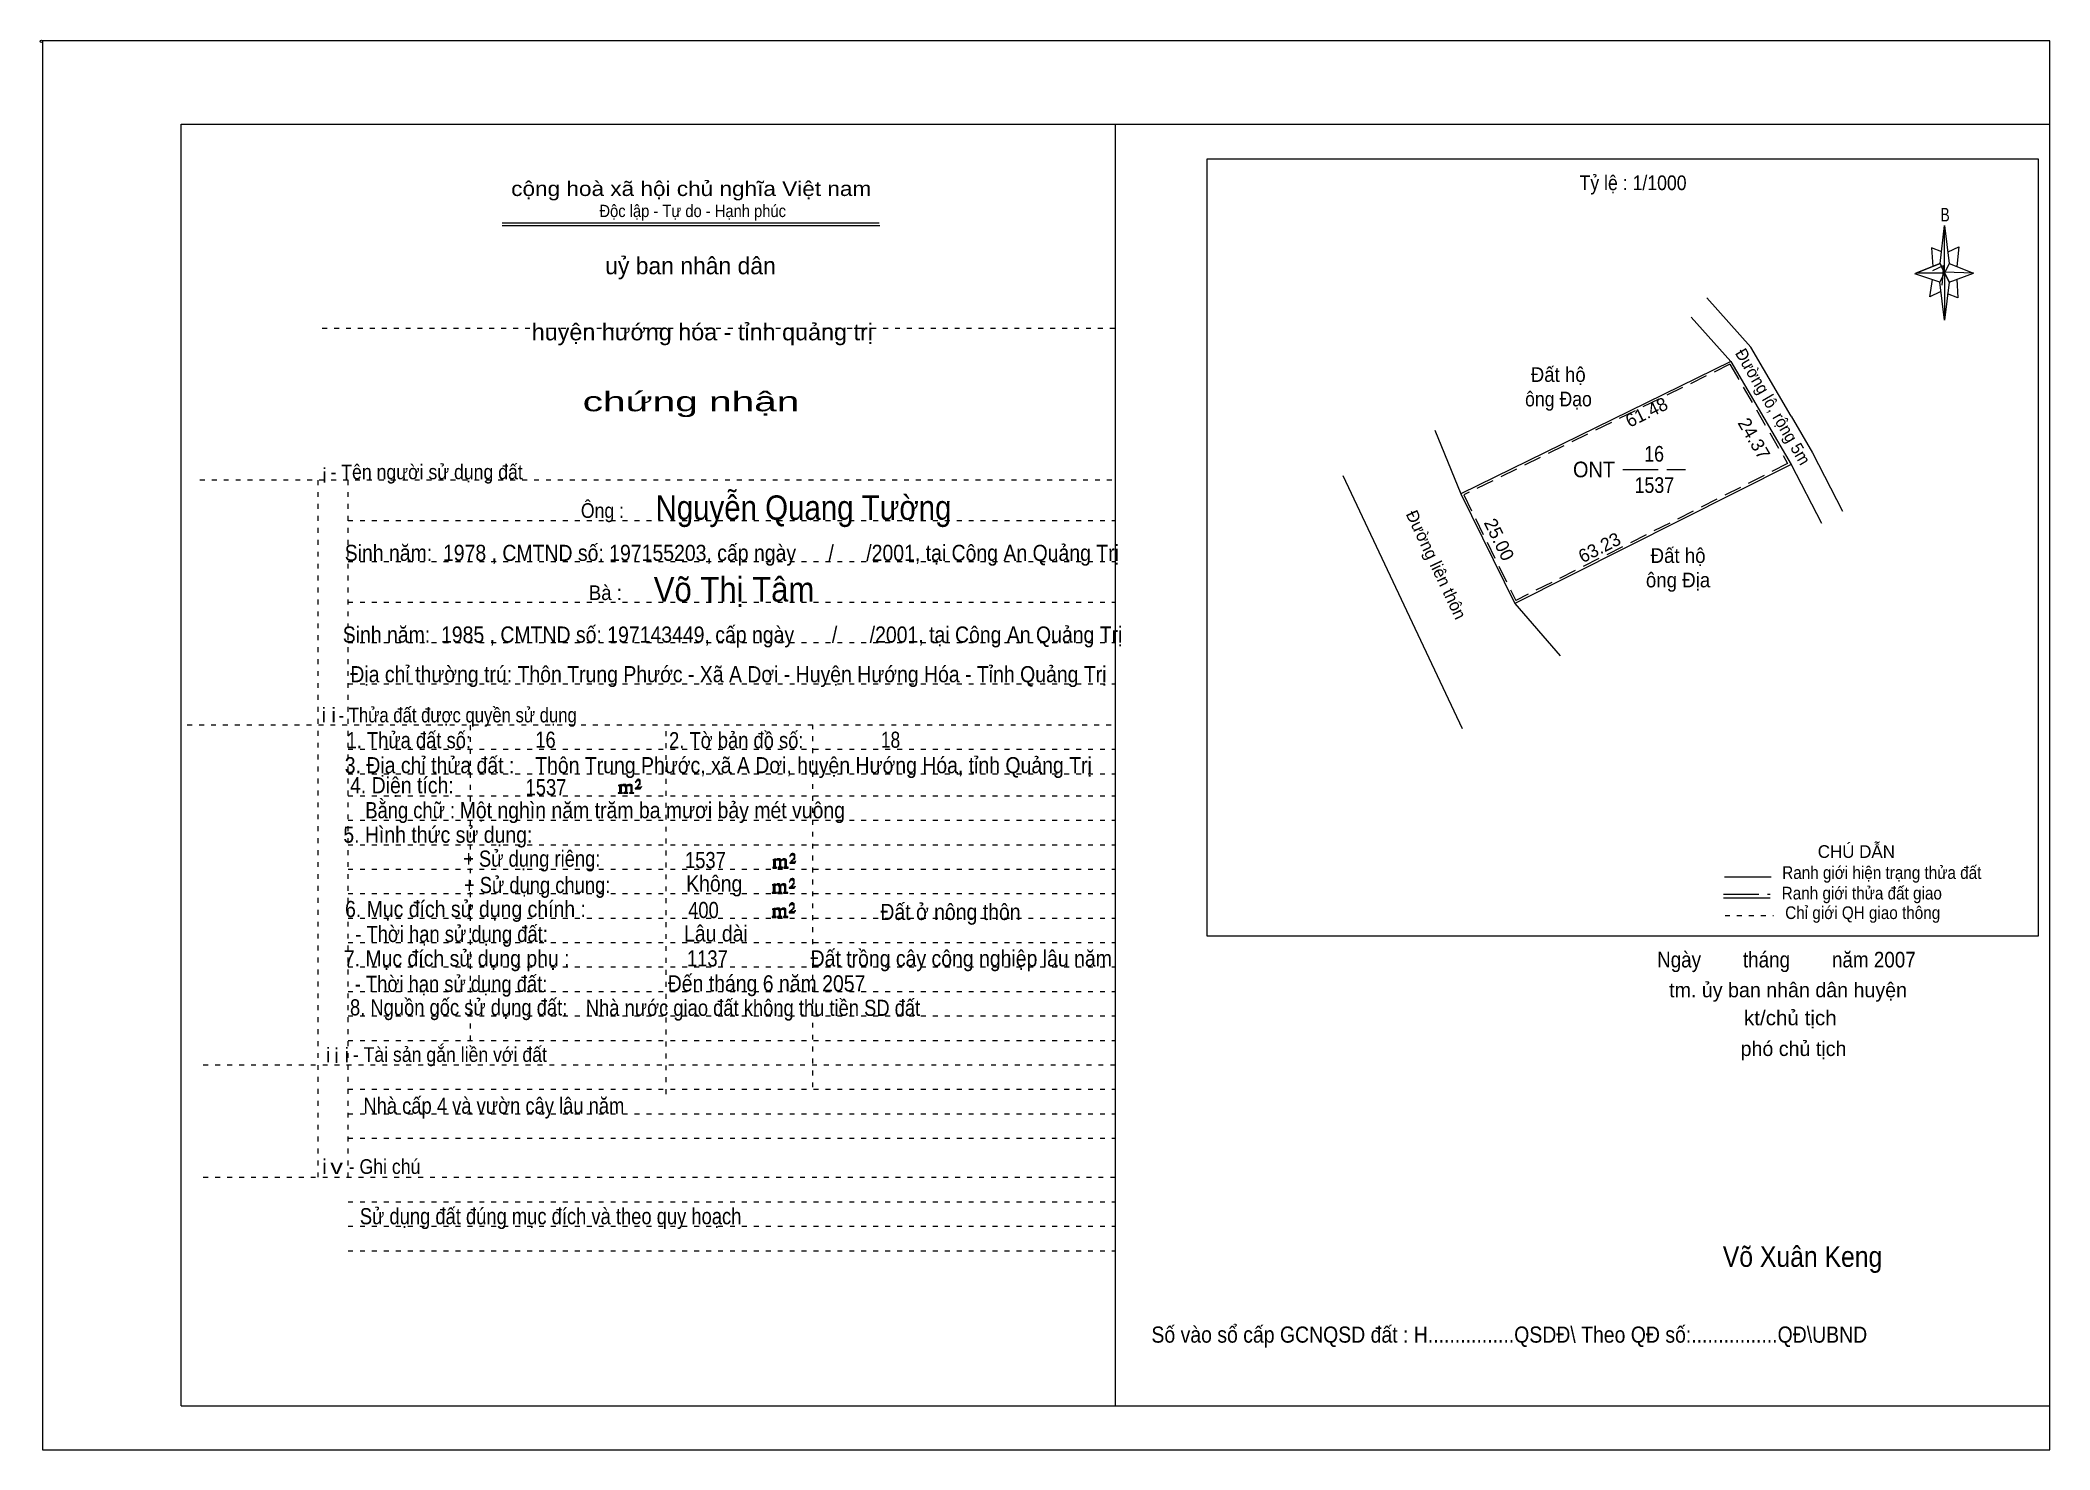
# Model space of a CAD drawing. Header units: centimetres. Extents: x -1.6 to 39.5, y -3.3 to 25.5.
import ezdxf
from ezdxf.enums import TextEntityAlignment as Align

# ---------------------------------------------------------------- set-up
doc = ezdxf.new("R2010")
doc.units = ezdxf.units.CM
doc.header["$LTSCALE"] = 0.12
for name, pattern in [('DOTTED', [1.5, 0.3, -1.2]), ('LONG_DASHED', [7.5, 6, -1.5]), ('MEDIUM_DASHED', [4.5, 3, -1.5])]:
    doc.linetypes.add(name, pattern=pattern)
for name, color, linetype, lineweight in [('1', 7, 'DOTTED', 13), ('10', 7, 'Continuous', 13), ('33', 7, 'LONG_DASHED', 13), ('4', 7, 'Continuous', 13), ('5', 7, 'Continuous', 13), ('50', 7, 'Continuous', 13)]:
    doc.layers.add(name, color=color, linetype=linetype, lineweight=lineweight)
doc.layers.add('30', color=7, linetype='Continuous')

msp = doc.modelspace()

# ---------------------------------------------------------------- hatches: boundary and pattern name
at = {"layer": '50'}
for points in [[(10.27, 10.13), (10.27, 10.12), (10.27, 10.11), (10.25, 10.11), (10.24, 10.11), (10.24, 10.1), (10.33, 10.1), (10.33, 10.11), (10.32, 10.11), (10.31, 10.11), (10.31, 10.12), (10.31, 10.13), (10.31, 10.24), (10.31, 10.25), (10.32, 10.26), (10.34, 10.26), (10.35, 10.26), (10.36, 10.26), (10.37, 10.25), (10.39, 10.22), (10.39, 10.13), (10.37, 10.12), (10.37, 10.11), (10.36, 10.11), (10.35, 10.11), (10.35, 10.1), (10.44, 10.1), (10.44, 10.11), (10.43, 10.11), (10.42, 10.11), (10.42, 10.12), (10.42, 10.13), (10.42, 10.24), (10.44, 10.26), (10.45, 10.26), (10.46, 10.26), (10.49, 10.26), (10.49, 10.25), (10.5, 10.24), (10.5, 10.22), (10.5, 10.13), (10.5, 10.12), (10.49, 10.11), (10.49, 10.11), (10.47, 10.11), (10.47, 10.1), (10.56, 10.1), (10.56, 10.11), (10.55, 10.11), (10.54, 10.11), (10.53, 10.12), (10.53, 10.13), (10.53, 10.2), (10.53, 10.25), (10.53, 10.26), (10.52, 10.27), (10.5, 10.28), (10.47, 10.28), (10.46, 10.28), (10.44, 10.27), (10.41, 10.25), (10.41, 10.26), (10.4, 10.28), (10.39, 10.28), (10.37, 10.28), (10.35, 10.28), (10.34, 10.28), (10.32, 10.26), (10.31, 10.26), (10.31, 10.25), (10.31, 10.25), (10.31, 10.26), (10.31, 10.28), (10.24, 10.26), (10.24, 10.26), (10.25, 10.26), (10.27, 10.25), (10.27, 10.24), (10.27, 10.23)], [(10.69, 10.19), (10.72, 10.24), (10.72, 10.24), (10.71, 10.22), (10.69, 10.22), (10.68, 10.22), (10.63, 10.22), (10.66, 10.26), (10.67, 10.27), (10.69, 10.28), (10.69, 10.3), (10.69, 10.32), (10.69, 10.34), (10.69, 10.35), (10.69, 10.37), (10.68, 10.38), (10.67, 10.38), (10.66, 10.39), (10.65, 10.39), (10.63, 10.38), (10.63, 10.38), (10.62, 10.37), (10.61, 10.35), (10.59, 10.33), (10.61, 10.33), (10.61, 10.35), (10.62, 10.35), (10.63, 10.36), (10.65, 10.36), (10.66, 10.36), (10.67, 10.35), (10.68, 10.35), (10.68, 10.32), (10.68, 10.3), (10.66, 10.28), (10.66, 10.26), (10.65, 10.25), (10.59, 10.2), (10.59, 10.19)], [(13.42, 8.61), (13.42, 8.6), (13.42, 8.59), (13.41, 8.59), (13.4, 8.59), (13.4, 8.57), (13.48, 8.57), (13.48, 8.59), (13.47, 8.59), (13.46, 8.59), (13.46, 8.6), (13.46, 8.61), (13.46, 8.72), (13.46, 8.73), (13.47, 8.74), (13.5, 8.74), (13.51, 8.74), (13.52, 8.74), (13.53, 8.73), (13.54, 8.69), (13.54, 8.61), (13.53, 8.6), (13.53, 8.59), (13.52, 8.59), (13.51, 8.59), (13.51, 8.57), (13.6, 8.57), (13.6, 8.59), (13.58, 8.59), (13.57, 8.59), (13.57, 8.6), (13.57, 8.61), (13.57, 8.72), (13.6, 8.74), (13.61, 8.74), (13.62, 8.74), (13.64, 8.74), (13.64, 8.73), (13.65, 8.72), (13.65, 8.69), (13.65, 8.61), (13.65, 8.6), (13.64, 8.59), (13.64, 8.59), (13.63, 8.59), (13.63, 8.57), (13.72, 8.57), (13.72, 8.59), (13.7, 8.59), (13.69, 8.59), (13.68, 8.6), (13.68, 8.61), (13.68, 8.68), (13.68, 8.73), (13.68, 8.74), (13.67, 8.75), (13.65, 8.76), (13.63, 8.76), (13.62, 8.76), (13.6, 8.75), (13.56, 8.73), (13.56, 8.74), (13.55, 8.76), (13.54, 8.76), (13.53, 8.76), (13.51, 8.76), (13.5, 8.76), (13.47, 8.74), (13.46, 8.74), (13.46, 8.73), (13.46, 8.73), (13.46, 8.74), (13.46, 8.76), (13.4, 8.74), (13.4, 8.74), (13.41, 8.74), (13.42, 8.73), (13.42, 8.72), (13.42, 8.71)], [(13.85, 8.67), (13.87, 8.72), (13.87, 8.72), (13.86, 8.69), (13.85, 8.69), (13.84, 8.69), (13.78, 8.69), (13.82, 8.74), (13.83, 8.75), (13.85, 8.76), (13.85, 8.78), (13.85, 8.79), (13.85, 8.82), (13.85, 8.83), (13.85, 8.85), (13.84, 8.86), (13.83, 8.86), (13.82, 8.87), (13.8, 8.87), (13.78, 8.86), (13.78, 8.86), (13.77, 8.85), (13.76, 8.83), (13.75, 8.81), (13.76, 8.81), (13.76, 8.83), (13.77, 8.83), (13.78, 8.84), (13.8, 8.84), (13.82, 8.84), (13.83, 8.83), (13.84, 8.83), (13.84, 8.79), (13.84, 8.78), (13.82, 8.76), (13.82, 8.74), (13.8, 8.73), (13.75, 8.68), (13.75, 8.67)], [(13.41, 8.09), (13.41, 8.08), (13.41, 8.07), (13.4, 8.07), (13.39, 8.07), (13.39, 8.06), (13.48, 8.06), (13.48, 8.07), (13.47, 8.07), (13.45, 8.07), (13.45, 8.08), (13.45, 8.09), (13.45, 8.2), (13.45, 8.21), (13.47, 8.23), (13.49, 8.23), (13.5, 8.23), (13.51, 8.23), (13.52, 8.21), (13.53, 8.18), (13.53, 8.09), (13.52, 8.08), (13.52, 8.07), (13.51, 8.07), (13.5, 8.07), (13.5, 8.06), (13.59, 8.06), (13.59, 8.07), (13.58, 8.07), (13.57, 8.07), (13.57, 8.08), (13.57, 8.09), (13.57, 8.2), (13.59, 8.23), (13.6, 8.23), (13.61, 8.23), (13.63, 8.23), (13.63, 8.21), (13.64, 8.2), (13.64, 8.18), (13.64, 8.09), (13.64, 8.08), (13.63, 8.07), (13.63, 8.07), (13.62, 8.07), (13.62, 8.06), (13.71, 8.06), (13.71, 8.07), (13.7, 8.07), (13.69, 8.07), (13.67, 8.08), (13.67, 8.09), (13.67, 8.17), (13.67, 8.21), (13.67, 8.23), (13.66, 8.24), (13.64, 8.25), (13.62, 8.25), (13.61, 8.25), (13.59, 8.24), (13.55, 8.21), (13.55, 8.23), (13.54, 8.25), (13.53, 8.25), (13.52, 8.25), (13.5, 8.25), (13.49, 8.25), (13.47, 8.23), (13.45, 8.23), (13.45, 8.21), (13.45, 8.21), (13.45, 8.23), (13.45, 8.25), (13.39, 8.23), (13.39, 8.23), (13.4, 8.23), (13.41, 8.21), (13.41, 8.2), (13.41, 8.19)], [(13.84, 8.16), (13.86, 8.2), (13.86, 8.2), (13.85, 8.18), (13.84, 8.18), (13.83, 8.18), (13.77, 8.18), (13.81, 8.23), (13.82, 8.24), (13.84, 8.25), (13.84, 8.27), (13.84, 8.28), (13.84, 8.3), (13.84, 8.31), (13.84, 8.34), (13.83, 8.35), (13.82, 8.35), (13.81, 8.36), (13.8, 8.36), (13.77, 8.35), (13.77, 8.35), (13.76, 8.34), (13.75, 8.31), (13.74, 8.29), (13.75, 8.29), (13.75, 8.31), (13.76, 8.31), (13.77, 8.33), (13.8, 8.33), (13.81, 8.33), (13.82, 8.31), (13.83, 8.31), (13.83, 8.28), (13.83, 8.27), (13.81, 8.25), (13.81, 8.23), (13.8, 8.21), (13.74, 8.17), (13.74, 8.16)], [(13.84, 7.66), (13.86, 7.71), (13.86, 7.71), (13.85, 7.68), (13.84, 7.68), (13.83, 7.68), (13.77, 7.68), (13.81, 7.73), (13.82, 7.74), (13.84, 7.75), (13.84, 7.77), (13.84, 7.78), (13.84, 7.81), (13.84, 7.82), (13.84, 7.84), (13.83, 7.85), (13.82, 7.85), (13.81, 7.86), (13.79, 7.86), (13.77, 7.85), (13.77, 7.85), (13.76, 7.84), (13.75, 7.82), (13.74, 7.8), (13.75, 7.8), (13.75, 7.82), (13.76, 7.82), (13.77, 7.83), (13.79, 7.83), (13.81, 7.83), (13.82, 7.82), (13.83, 7.82), (13.83, 7.78), (13.83, 7.77), (13.81, 7.75), (13.81, 7.73), (13.79, 7.72), (13.74, 7.67), (13.74, 7.66)], [(13.41, 7.6), (13.41, 7.59), (13.41, 7.58), (13.4, 7.58), (13.39, 7.58), (13.39, 7.56), (13.47, 7.56), (13.47, 7.58), (13.46, 7.58), (13.45, 7.58), (13.45, 7.59), (13.45, 7.6), (13.45, 7.71), (13.45, 7.72), (13.46, 7.73), (13.49, 7.73), (13.5, 7.73), (13.51, 7.73), (13.52, 7.72), (13.53, 7.68), (13.53, 7.6), (13.52, 7.59), (13.52, 7.58), (13.51, 7.58), (13.5, 7.58), (13.5, 7.56), (13.59, 7.56), (13.59, 7.58), (13.57, 7.58), (13.56, 7.58), (13.56, 7.59), (13.56, 7.6), (13.56, 7.71), (13.59, 7.73), (13.6, 7.73), (13.61, 7.73), (13.63, 7.73), (13.63, 7.72), (13.64, 7.71), (13.64, 7.68), (13.64, 7.6), (13.64, 7.59), (13.63, 7.58), (13.63, 7.58), (13.62, 7.58), (13.62, 7.56), (13.71, 7.56), (13.71, 7.58), (13.69, 7.58), (13.68, 7.58), (13.67, 7.59), (13.67, 7.6), (13.67, 7.67), (13.67, 7.72), (13.67, 7.73), (13.66, 7.74), (13.64, 7.75), (13.62, 7.75), (13.61, 7.75), (13.59, 7.74), (13.55, 7.72), (13.55, 7.73), (13.54, 7.75), (13.53, 7.75), (13.52, 7.75), (13.5, 7.75), (13.49, 7.75), (13.46, 7.73), (13.45, 7.73), (13.45, 7.72), (13.45, 7.72), (13.45, 7.73), (13.45, 7.75), (13.39, 7.73), (13.39, 7.73), (13.4, 7.73), (13.41, 7.72), (13.41, 7.71), (13.41, 7.7)]]:
    msp.add_hatch(color=256, dxfattribs=at).paths.add_polyline_path(points)

# ---------------------------------------------------------------- linework, layer by layer
at = {"layer": '1', "linetype": 'Continuous'}
for p, q in [((1.31, -2.42), (1.31, 23.78)), ((1.31, 23.78), (39.51, 23.78)), ((20.41, -2.42), (20.41, 23.78)), ((39.51, -2.42), (39.51, 23.78)), ((7.87, 21.76), (15.58, 21.76)), ((7.87, 21.71), (15.59, 21.71)), ((37.26, 20.55), (36.75, 20.72)), ((1.31, -2.42), (39.51, -2.42))]:
    msp.add_line(p, q, dxfattribs=at)
at = {"layer": '1'}
for p, q in [((4.19, 19.61), (20.41, 19.61)), ((1.69, 16.51), (20.41, 16.51)), ((4.11, 2.25), (4.11, 16.51)), ((4.72, 2.25), (4.72, 16.51)), ((4.72, 15.68), (20.41, 15.68)), ((4.72, 14.84), (20.41, 14.84)), ((4.72, 14.01), (20.41, 14.01)), ((4.72, 13.18), (20.41, 13.18)), ((4.72, 12.34), (20.41, 12.34)), ((1.43, 11.5), (20.41, 11.5)), ((7.22, 5.05), (7.22, 11.5)), ((11.22, 3.95), (11.22, 11.5)), ((14.22, 4.09), (14.22, 11.5)), ((4.72, 11), (20.41, 11)), ((4.72, 10.5), (20.41, 10.5)), ((4.72, 10.05), (20.41, 10.05)), ((4.72, 9.55), (20.41, 9.55)), ((4.72, 9.05), (20.41, 9.05)), ((4.72, 8.55), (20.41, 8.55)), ((4.72, 8.05), (20.41, 8.05)), ((4.72, 7.55), (20.41, 7.55)), ((4.72, 7.05), (20.41, 7.05)), ((4.72, 6.55), (20.41, 6.55)), ((4.72, 6.05), (20.41, 6.05)), ((4.72, 5.55), (20.41, 5.55)), ((4.72, 5.05), (20.41, 5.05)), ((1.76, 4.55), (20.41, 4.55)), ((4.72, 4.05), (20.41, 4.05)), ((4.72, 3.55), (20.41, 3.55)), ((4.72, 3.05), (20.41, 3.05)), ((1.76, 2.25), (20.41, 2.25)), ((4.72, 1.75), (20.41, 1.75)), ((4.72, 1.25), (20.41, 1.25)), ((4.72, 0.75), (20.41, 0.75))]:
    msp.add_line(p, q, dxfattribs=at)
at = {"layer": '1', "linetype": 'Continuous'}
msp.add_lwpolyline([(-1.53, -3.32), (39.51, -3.32), (39.51, 25.48), (-1.53, 25.48)], close=True, dxfattribs=at)
msp.add_lwpolyline([(37.27, 20.35), (37.06, 20.25), (37.11, 20.6)], dxfattribs=at)
at = {"layer": '10'}
for p, q in [((32.99, 18.93), (27.47, 16.22)), ((26.94, 17.52), (27.47, 16.22)), ((27.5, 11.42), (25.06, 16.59)), ((34.22, 16.82), (28.57, 13.98)), ((27.47, 16.22), (28.57, 13.98)), ((28.57, 13.98), (29.5, 12.91))]:
    msp.add_line(p, q, dxfattribs=at)
at = {"layer": '10', "linetype": 'MEDIUM_DASHED'}
for p, q in [((32.97, 18.87), (27.53, 16.2)), ((27.53, 16.2), (28.59, 14.04))]:
    msp.add_line(p, q, dxfattribs=at)
at = {"layer": '10'}
for points in [[(34.22, 17.81), (33.4, 19.22), (32.5, 20.23)], [(32.18, 19.83), (32.99, 18.93), (34.22, 16.82), (34.84, 15.62)], [(34.22, 17.81), (34.66, 17.06), (35.27, 15.87)]]:
    msp.add_lwpolyline(points, dxfattribs=at)
at = {"layer": '10', "linetype": 'MEDIUM_DASHED'}
msp.add_lwpolyline([(32.97, 18.87), (34.15, 16.84), (28.59, 14.04)], dxfattribs=at)
at = {"layer": '33'}
msp.add_line((30.78, 16.72), (32.06, 16.72), dxfattribs=at)
at = {"layer": '4'}
for p, q in [((32.86, 8.39), (33.81, 8.39)), ((32.84, 7.96), (33.79, 7.96))]:
    msp.add_line(p, q, dxfattribs=at)
at = {"layer": '4', "linetype": 'LONG_DASHED'}
msp.add_line((32.84, 8.04), (33.79, 8.04), dxfattribs=at)
at = {"layer": '4', "linetype": 'DOTTED'}
msp.add_line((32.87, 7.6), (33.86, 7.6), dxfattribs=at)
at = {"layer": '4'}
msp.add_lwpolyline([(22.28, 23.07), (39.27, 23.07), (39.27, 7.18), (22.28, 7.18)], close=True, dxfattribs=at)
msp.add_circle((-1.55, 25.47), 0.025, dxfattribs=at)
at = {"layer": '5'}
for p, q in [((37.27, 20.93), (37.36, 21.71)), ((37.45, 20.55), (37.36, 19.77)), ((37.45, 20.93), (37.95, 20.73)), ((37.61, 20.61), (37.63, 20.23)), ((37.63, 20.23), (37.42, 20.31))]:
    msp.add_line(p, q, dxfattribs=at)
for points in [[(37.36, 21.71), (37.45, 20.93), (37.36, 20.73)], [(37.36, 20.73), (36.77, 20.73), (37.27, 20.93), (37.45, 20.55), (37.95, 20.73), (37.36, 20.75)], [(37.36, 20.73), (37.36, 19.77), (37.26, 20.55)]]:
    msp.add_lwpolyline(points, close=True, dxfattribs=at)
for points in [[(37.3, 21.17), (37.09, 21.25), (37.12, 20.87)], [(37.43, 21.17), (37.65, 21.27), (37.61, 20.87)], [(37.36, 20.73), (37.27, 20.93), (36.77, 20.73)], [(37.12, 20.79), (37.34, 20.89), (37.3, 20.49)], [(37.36, 20.73), (37.45, 20.55), (37.95, 20.73)]]:
    msp.add_lwpolyline(points, dxfattribs=at)
at = {"layer": '50'}
for points in [[(10.27, 10.13), (10.27, 10.12), (10.27, 10.11), (10.25, 10.11), (10.24, 10.11), (10.24, 10.1), (10.33, 10.1), (10.33, 10.11), (10.32, 10.11), (10.31, 10.11), (10.31, 10.12), (10.31, 10.13), (10.31, 10.24), (10.31, 10.25), (10.32, 10.26), (10.34, 10.26), (10.35, 10.26), (10.36, 10.26), (10.37, 10.25), (10.39, 10.22), (10.39, 10.13), (10.37, 10.12), (10.37, 10.11), (10.36, 10.11), (10.35, 10.11), (10.35, 10.1), (10.44, 10.1), (10.44, 10.11), (10.43, 10.11), (10.42, 10.11), (10.42, 10.12), (10.42, 10.13), (10.42, 10.24), (10.44, 10.26), (10.45, 10.26), (10.46, 10.26), (10.49, 10.26), (10.49, 10.25), (10.5, 10.24), (10.5, 10.22), (10.5, 10.13), (10.5, 10.12), (10.49, 10.11), (10.49, 10.11), (10.47, 10.11), (10.47, 10.1), (10.56, 10.1), (10.56, 10.11), (10.55, 10.11), (10.54, 10.11), (10.53, 10.12), (10.53, 10.13), (10.53, 10.2), (10.53, 10.25), (10.53, 10.26), (10.52, 10.27), (10.5, 10.28), (10.47, 10.28), (10.46, 10.28), (10.44, 10.27), (10.41, 10.25), (10.41, 10.26), (10.4, 10.28), (10.39, 10.28), (10.37, 10.28), (10.35, 10.28), (10.34, 10.28), (10.32, 10.26), (10.31, 10.26), (10.31, 10.25), (10.31, 10.25), (10.31, 10.26), (10.31, 10.28), (10.24, 10.26), (10.24, 10.26), (10.25, 10.26), (10.27, 10.25), (10.27, 10.24), (10.27, 10.23)], [(10.69, 10.19), (10.72, 10.24), (10.72, 10.24), (10.71, 10.22), (10.69, 10.22), (10.68, 10.22), (10.63, 10.22), (10.66, 10.26), (10.67, 10.27), (10.69, 10.28), (10.69, 10.3), (10.69, 10.32), (10.69, 10.34), (10.69, 10.35), (10.69, 10.37), (10.68, 10.38), (10.67, 10.38), (10.66, 10.39), (10.65, 10.39), (10.63, 10.38), (10.63, 10.38), (10.62, 10.37), (10.61, 10.35), (10.59, 10.33), (10.61, 10.33), (10.61, 10.35), (10.62, 10.35), (10.63, 10.36), (10.65, 10.36), (10.66, 10.36), (10.67, 10.35), (10.68, 10.35), (10.68, 10.32), (10.68, 10.3), (10.66, 10.28), (10.66, 10.26), (10.65, 10.25), (10.59, 10.2), (10.59, 10.19)], [(13.42, 8.61), (13.42, 8.6), (13.42, 8.59), (13.41, 8.59), (13.4, 8.59), (13.4, 8.57), (13.48, 8.57), (13.48, 8.59), (13.47, 8.59), (13.46, 8.59), (13.46, 8.6), (13.46, 8.61), (13.46, 8.72), (13.46, 8.73), (13.47, 8.74), (13.5, 8.74), (13.51, 8.74), (13.52, 8.74), (13.53, 8.73), (13.54, 8.69), (13.54, 8.61), (13.53, 8.6), (13.53, 8.59), (13.52, 8.59), (13.51, 8.59), (13.51, 8.57), (13.6, 8.57), (13.6, 8.59), (13.58, 8.59), (13.57, 8.59), (13.57, 8.6), (13.57, 8.61), (13.57, 8.72), (13.6, 8.74), (13.61, 8.74), (13.62, 8.74), (13.64, 8.74), (13.64, 8.73), (13.65, 8.72), (13.65, 8.69), (13.65, 8.61), (13.65, 8.6), (13.64, 8.59), (13.64, 8.59), (13.63, 8.59), (13.63, 8.57), (13.72, 8.57), (13.72, 8.59), (13.7, 8.59), (13.69, 8.59), (13.68, 8.6), (13.68, 8.61), (13.68, 8.68), (13.68, 8.73), (13.68, 8.74), (13.67, 8.75), (13.65, 8.76), (13.63, 8.76), (13.62, 8.76), (13.6, 8.75), (13.56, 8.73), (13.56, 8.74), (13.55, 8.76), (13.54, 8.76), (13.53, 8.76), (13.51, 8.76), (13.5, 8.76), (13.47, 8.74), (13.46, 8.74), (13.46, 8.73), (13.46, 8.73), (13.46, 8.74), (13.46, 8.76), (13.4, 8.74), (13.4, 8.74), (13.41, 8.74), (13.42, 8.73), (13.42, 8.72), (13.42, 8.71)], [(13.85, 8.67), (13.87, 8.72), (13.87, 8.72), (13.86, 8.69), (13.85, 8.69), (13.84, 8.69), (13.78, 8.69), (13.82, 8.74), (13.83, 8.75), (13.85, 8.76), (13.85, 8.78), (13.85, 8.79), (13.85, 8.82), (13.85, 8.83), (13.85, 8.85), (13.84, 8.86), (13.83, 8.86), (13.82, 8.87), (13.8, 8.87), (13.78, 8.86), (13.78, 8.86), (13.77, 8.85), (13.76, 8.83), (13.75, 8.81), (13.76, 8.81), (13.76, 8.83), (13.77, 8.83), (13.78, 8.84), (13.8, 8.84), (13.82, 8.84), (13.83, 8.83), (13.84, 8.83), (13.84, 8.79), (13.84, 8.78), (13.82, 8.76), (13.82, 8.74), (13.8, 8.73), (13.75, 8.68), (13.75, 8.67)], [(13.41, 8.09), (13.41, 8.08), (13.41, 8.07), (13.4, 8.07), (13.39, 8.07), (13.39, 8.06), (13.48, 8.06), (13.48, 8.07), (13.47, 8.07), (13.45, 8.07), (13.45, 8.08), (13.45, 8.09), (13.45, 8.2), (13.45, 8.21), (13.47, 8.23), (13.49, 8.23), (13.5, 8.23), (13.51, 8.23), (13.52, 8.21), (13.53, 8.18), (13.53, 8.09), (13.52, 8.08), (13.52, 8.07), (13.51, 8.07), (13.5, 8.07), (13.5, 8.06), (13.59, 8.06), (13.59, 8.07), (13.58, 8.07), (13.57, 8.07), (13.57, 8.08), (13.57, 8.09), (13.57, 8.2), (13.59, 8.23), (13.6, 8.23), (13.61, 8.23), (13.63, 8.23), (13.63, 8.21), (13.64, 8.2), (13.64, 8.18), (13.64, 8.09), (13.64, 8.08), (13.63, 8.07), (13.63, 8.07), (13.62, 8.07), (13.62, 8.06), (13.71, 8.06), (13.71, 8.07), (13.7, 8.07), (13.69, 8.07), (13.67, 8.08), (13.67, 8.09), (13.67, 8.17), (13.67, 8.21), (13.67, 8.23), (13.66, 8.24), (13.64, 8.25), (13.62, 8.25), (13.61, 8.25), (13.59, 8.24), (13.55, 8.21), (13.55, 8.23), (13.54, 8.25), (13.53, 8.25), (13.52, 8.25), (13.5, 8.25), (13.49, 8.25), (13.47, 8.23), (13.45, 8.23), (13.45, 8.21), (13.45, 8.21), (13.45, 8.23), (13.45, 8.25), (13.39, 8.23), (13.39, 8.23), (13.4, 8.23), (13.41, 8.21), (13.41, 8.2), (13.41, 8.19)], [(13.84, 8.16), (13.86, 8.2), (13.86, 8.2), (13.85, 8.18), (13.84, 8.18), (13.83, 8.18), (13.77, 8.18), (13.81, 8.23), (13.82, 8.24), (13.84, 8.25), (13.84, 8.27), (13.84, 8.28), (13.84, 8.3), (13.84, 8.31), (13.84, 8.34), (13.83, 8.35), (13.82, 8.35), (13.81, 8.36), (13.8, 8.36), (13.77, 8.35), (13.77, 8.35), (13.76, 8.34), (13.75, 8.31), (13.74, 8.29), (13.75, 8.29), (13.75, 8.31), (13.76, 8.31), (13.77, 8.33), (13.8, 8.33), (13.81, 8.33), (13.82, 8.31), (13.83, 8.31), (13.83, 8.28), (13.83, 8.27), (13.81, 8.25), (13.81, 8.23), (13.8, 8.21), (13.74, 8.17), (13.74, 8.16)], [(13.84, 7.66), (13.86, 7.71), (13.86, 7.71), (13.85, 7.68), (13.84, 7.68), (13.83, 7.68), (13.77, 7.68), (13.81, 7.73), (13.82, 7.74), (13.84, 7.75), (13.84, 7.77), (13.84, 7.78), (13.84, 7.81), (13.84, 7.82), (13.84, 7.84), (13.83, 7.85), (13.82, 7.85), (13.81, 7.86), (13.79, 7.86), (13.77, 7.85), (13.77, 7.85), (13.76, 7.84), (13.75, 7.82), (13.74, 7.8), (13.75, 7.8), (13.75, 7.82), (13.76, 7.82), (13.77, 7.83), (13.79, 7.83), (13.81, 7.83), (13.82, 7.82), (13.83, 7.82), (13.83, 7.78), (13.83, 7.77), (13.81, 7.75), (13.81, 7.73), (13.79, 7.72), (13.74, 7.67), (13.74, 7.66)], [(13.41, 7.6), (13.41, 7.59), (13.41, 7.58), (13.4, 7.58), (13.39, 7.58), (13.39, 7.56), (13.47, 7.56), (13.47, 7.58), (13.46, 7.58), (13.45, 7.58), (13.45, 7.59), (13.45, 7.6), (13.45, 7.71), (13.45, 7.72), (13.46, 7.73), (13.49, 7.73), (13.5, 7.73), (13.51, 7.73), (13.52, 7.72), (13.53, 7.68), (13.53, 7.6), (13.52, 7.59), (13.52, 7.58), (13.51, 7.58), (13.5, 7.58), (13.5, 7.56), (13.59, 7.56), (13.59, 7.58), (13.57, 7.58), (13.56, 7.58), (13.56, 7.59), (13.56, 7.6), (13.56, 7.71), (13.59, 7.73), (13.6, 7.73), (13.61, 7.73), (13.63, 7.73), (13.63, 7.72), (13.64, 7.71), (13.64, 7.68), (13.64, 7.6), (13.64, 7.59), (13.63, 7.58), (13.63, 7.58), (13.62, 7.58), (13.62, 7.56), (13.71, 7.56), (13.71, 7.58), (13.69, 7.58), (13.68, 7.58), (13.67, 7.59), (13.67, 7.6), (13.67, 7.67), (13.67, 7.72), (13.67, 7.73), (13.66, 7.74), (13.64, 7.75), (13.62, 7.75), (13.61, 7.75), (13.59, 7.74), (13.55, 7.72), (13.55, 7.73), (13.54, 7.75), (13.53, 7.75), (13.52, 7.75), (13.5, 7.75), (13.49, 7.75), (13.46, 7.73), (13.45, 7.73), (13.45, 7.72), (13.45, 7.72), (13.45, 7.73), (13.45, 7.75), (13.39, 7.73), (13.39, 7.73), (13.4, 7.73), (13.41, 7.72), (13.41, 7.71), (13.41, 7.7)]]:
    msp.add_lwpolyline(points, close=True, dxfattribs=at)

# ---------------------------------------------------------------- texts
at = {"layer": '1'}
for s, height, width, p in [('cộng hoà xã hội chủ nghĩa Việt nam', 0.3, 1.15, (11.735, 22.31)), ('Độc lập - Tự do - Hạnh phúc', 0.25, 0.9, (11.765, 21.88)), ('chứng nhận', 0.4, 1.55, (11.73, 17.91)), ('- Tên người sử dụng đất', 0.3, 0.9, (6.325, 16.52)), ('- Thửa đất được quyền sử dụng', 0.3, 0.85, (6.96, 11.55)), ('- Tài sản gắn liền với đất ', 0.3, 0.9, (6.85, 4.61)), ('v', 0.3, 1.3, (4.485, 2.32)), ('- Ghi chú', 0.3, 0.9, (5.465, 2.32))]:
    msp.add_text(s, height=height, dxfattribs=dict(at, width=width)).set_placement(p, align=Align.CENTER)
for s, height, p in [('uỷ ban nhân dân', 0.35, (11.72, 20.71)), ('i', 0.3, (4.235, 16.45)), ('i', 0.3, (4.225, 11.55)), ('i', 0.3, (4.425, 11.55)), ('i', 0.3, (4.315, 4.6)), ('i', 0.3, (4.485, 4.59)), ('i', 0.3, (4.695, 4.6)), ('i', 0.3, (4.235, 2.32))]:
    msp.add_text(s, height=height, dxfattribs=at).set_placement(p, align=Align.CENTER)
at = {"layer": '10'}
for s, height, width, p in [('Tỷ lệ : 1/1000', 0.3, 0.9, (30.99, 22.43)), ('Đất hộ', 0.3, 0.95, (29.46, 18.51)), ('ông Đạo', 0.3, 0.9, (29.465, 18.01)), ('Nguyễn Quang Tường', 0.5, 0.9, (14.03, 15.69)), ('Đất hộ', 0.3, 0.95, (31.91, 14.81)), ('Võ Thị Tâm', 0.5, 0.95, (12.61, 14.02)), ('ông Địa', 0.3, 0.95, (31.91, 14.31)), ('Võ Xuân Keng', 0.42, 0.9, (34.455, 0.42))]:
    msp.add_text(s, height=height, dxfattribs=dict(at, width=width)).set_placement(p, align=Align.CENTER)
at = {"layer": '10', "width": 0.95}
msp.add_text('Đường lô, rộng 5m ', height=0.25, rotation=300.24, dxfattribs=at).set_placement((33.764, 17.903), align=Align.CENTER)
at = {"layer": '10'}
msp.add_text('Đường liên thôn ', height=0.25, rotation=295.265, dxfattribs=at).set_placement((26.872, 14.678), align=Align.CENTER)
at = {"layer": '30'}
for s, height, rotation, p in [('61.48', 0.2699, 26.102, (31.326, 17.769)), ('24.37', 0.27, 300.206, (33.347, 17.283)), ('25.00', 0.27, 296.104, (28.131, 15.229)), ('63.23', 0.2699, 26.731, (30.364, 15.004))]:
    msp.add_text(s, height=height, rotation=rotation, dxfattribs=at).set_placement(p, align=Align.CENTER)
at = {"layer": '33', "width": 0.95}
msp.add_text('ONT', height=0.32, dxfattribs=at).set_placement((30.62, 16.56), align=Align.RIGHT)
at = {"layer": '33', "width": 0.85}
for s, p in [('16', (31.42, 16.88)), ('1537', (31.425, 16.24))]:
    msp.add_text(s, height=0.32, dxfattribs=at).set_placement(p, align=Align.CENTER)
at = {"layer": '4'}
msp.add_text('CHÚ DẪN', height=0.2591, dxfattribs=at).set_placement((35.555, 8.78), align=Align.CENTER)
at = {"layer": '4', "width": 0.9}
for s, p in [('Ranh giới hiện trạng thửa đất', (36.075, 8.35)), ('Ranh giới thửa đất giao ', (35.71, 7.93)), ('Chỉ giới QH giao thông', (35.685, 7.53))]:
    msp.add_text(s, height=0.2591, dxfattribs=at).set_placement(p, align=Align.CENTER)
at = {"layer": '5', "width": 0.75}
msp.add_text('B', height=0.276, dxfattribs=at).set_placement((37.37, 21.79), align=Align.CENTER)
at = {"layer": '50'}
for s, height, width, p in [('  huyện hướng hóa - tỉnh quảng trị', 0.34, 1.05, (11.83, 19.36)), ('Ông :', 0.3, 0.9, (9.92, 15.73)), ('Sinh năm:  1978 , CMTND số: 197155203, cấp ngày      /      /2001, tại Công An Quảng Trị', 0.33, 0.9, (12.565, 14.85)), ('Bà :', 0.3, 0.95, (9.98, 14.05)), ('Sinh năm:  1985 , CMTND số: 197143449, cấp ngày       /      /2001, tại Công An Quảng Trị', 0.33, 0.9, (12.58, 13.18)), ('Địa chỉ thường trú: Thôn Trung Phước - Xã A Dơi - Huyện Hướng Hóa - Tỉnh Quảng Trị', 0.33, 0.9, (12.495, 12.37)), ('1. Thửa đất số:  ', 0.33, 0.85, (6.065, 11.02)), ('16', 0.33, 0.85, (8.755, 11.03)), ('2. Tờ bản đồ số:  ', 0.33, 0.85, (12.76, 11.02)), ('18', 0.33, 0.8, (15.81, 11.03)), ('3. Địa chỉ thửa đất : ', 0.33, 0.9, (6.44, 10.51)), ('Thôn Trung Phước, xã A Dơi, huyện Hướng Hóa, tỉnh Quảng Trị', 0.33, 0.9, (14.235, 10.51)), ('4. Diện tích: ', 0.33, 0.9, (5.875, 10.1)), ('1537', 0.33, 0.85, (8.765, 10.06)), ('Bằng chữ :', 0.33, 0.85, (5.99, 9.59)), ('Một nghìn năm trăm ba mươi bảy mét vuông', 0.33, 0.9, (10.94, 9.59)), ('5. Hình thức sử dụng:', 0.33, 0.9, (6.555, 9.09)), ('+ Sử dụng riêng:', 0.33, 0.85, (8.475, 8.6)), ('1537', 0.33, 0.85, (12.025, 8.57)), ('+ Sử dụng chung:', 0.33, 0.85, (8.585, 8.06)), ('Không', 0.33, 0.9, (12.205, 8.09)), ('6. Mục đích sử dụng chính :', 0.33, 0.9, (7.12, 7.57)), ('400', 0.33, 0.85, (11.985, 7.55)), ('Đất ở nông thôn', 0.33, 0.9, (17.035, 7.51)), ('- Thời hạn sử dụng đất:', 0.33, 0.85, (6.835, 7.06)), ('Lâu dài', 0.33, 0.9, (12.24, 7.07)), ('7. Mục đích sử dụng phụ :', 0.33, 0.9, (6.94, 6.56)), ('1137', 0.33, 0.85, (12.065, 6.56)), ('Đất trồng cây công nghiệp lâu năm', 0.33, 0.9, (17.255, 6.56)), ('Ngày        tháng        năm 2007', 0.32, 0.9, (34.125, 6.54)), ('- Thời hạn sử dụng đất:', 0.33, 0.85, (6.825, 6.04)), ('Đến tháng 6 năm 2057', 0.33, 0.9, (13.275, 6.05)), ('8. Nguồn gốc sử dụng đất:', 0.33, 0.85, (6.98, 5.56)), ('Nhà nước giao đất không thu tiền SD đất ', 0.33, 0.85, (13.05, 5.55)), ('kt/chủ tịch', 0.3, 1.05, (34.205, 5.36)), ('Nhà cấp 4 và vườn cây lâu năm', 0.33, 0.85, (7.7, 3.55)), ('Sử dụng đất đúng mục đích và theo quy hoạch', 0.33, 0.85, (8.86, 1.29)), ('Số vào sổ cấp GCNQSD đất : H................QSDĐ\\ Theo QĐ số:................QĐ\\UBND', 0.33, 0.9, (28.46, -1.13))]:
    msp.add_text(s, height=height, dxfattribs=dict(at, width=width)).set_placement(p, align=Align.CENTER)
for s, p in [('tm. ủy ban nhân dân huyện ', (34.215, 5.93)), ('phó chủ tịch', (34.27, 4.73))]:
    msp.add_text(s, height=0.3, dxfattribs=at).set_placement(p, align=Align.CENTER)

doc.saveas('drawing.dxf')
